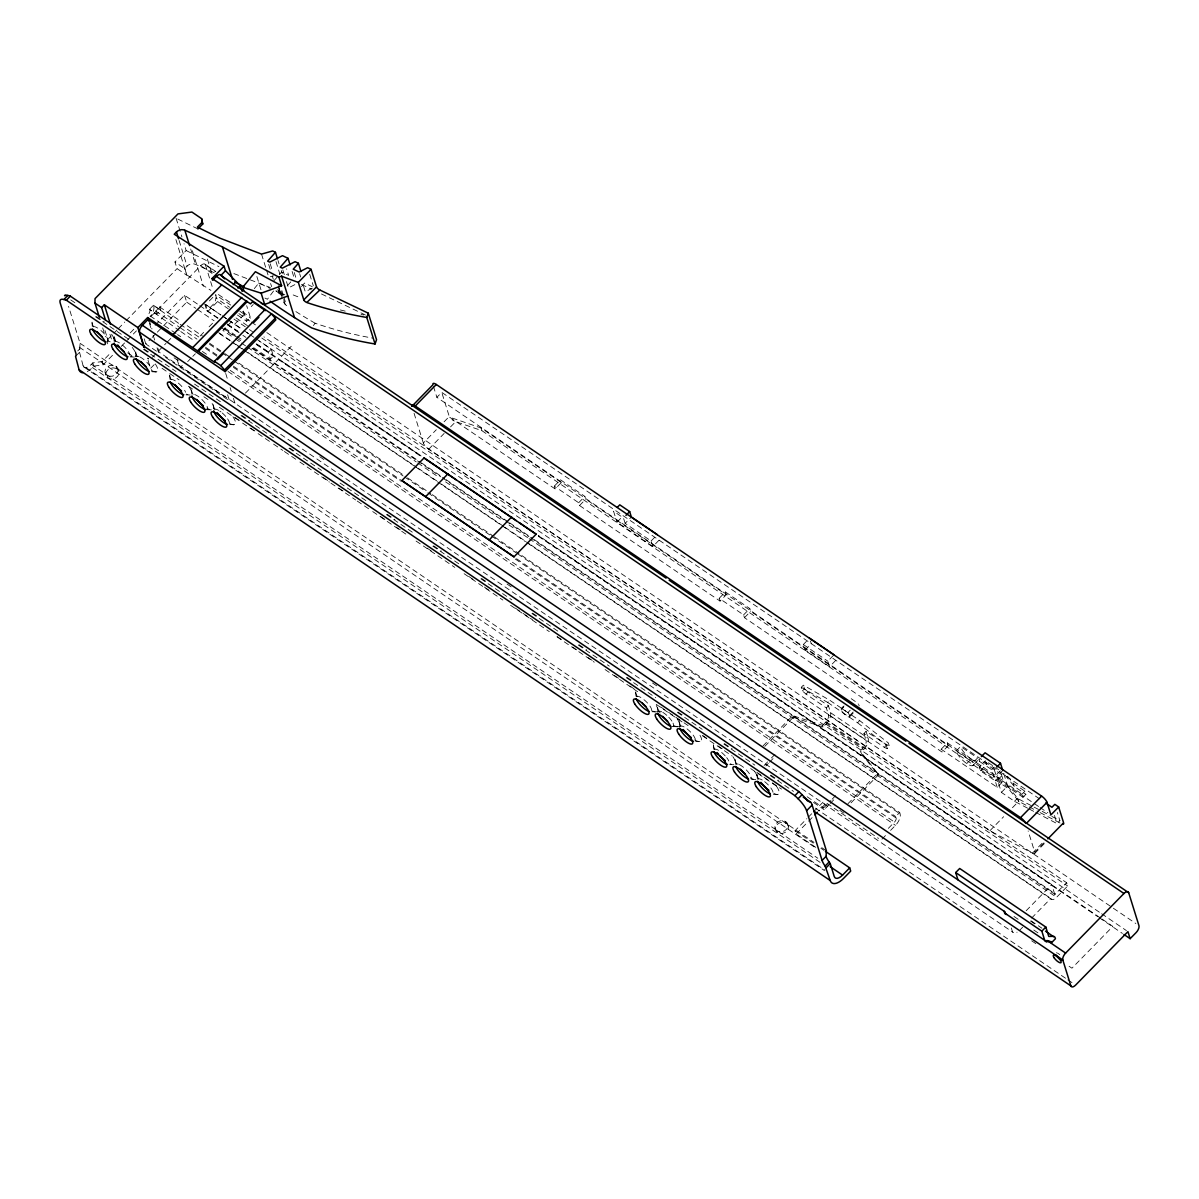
<?xml version="1.0" encoding="UTF-8"?>
<svg xmlns="http://www.w3.org/2000/svg" width="1199" height="1199" viewBox="0 0 1199 1199"><rect width="100%" height="100%" fill="white"/><g stroke="black" fill="none" stroke-linecap="round" stroke-linejoin="round"><path stroke-width="0.75" stroke-dasharray="5 3.75" d="M107.655 343.858L107.76 339.422L105.002 330.549M75.537 356.358L79.539 352.281A16.681 5.186 44.4 0 0 79.748 348.879L80.063 343.289L68.553 306.359M273.552 291.012L267.407 299.27L264.949 298.056M313.389 325.558L315.127 323.22A380.683 313.344 -17.3 0 0 373.444 338.238M254.278 288.644L258.879 282.994A386.932 318.499 -17.3 0 0 270.255 288.494M273.807 280.896L278.258 275.83M279.367 274.556L281.6 272.023L288.659 275.395L286.606 268.831M287.49 285.647L290.832 281.855M301.444 286.561L304.561 283.024L312.265 286.696M77.755 350.917L79.748 348.879M79.539 352.281L83.076 365.665L824.957 870.159M175.908 239.59L186.759 275.245L177.047 268.636L174.964 261.967L186.145 250.546L184.032 243.742M107.76 339.422L116.917 330.07M118.221 328.736L124.756 322.051M126.06 320.718L177.047 268.636M184.826 268.186L186.759 275.245M214.246 272.698L195.482 264.365A6.669 5.485 -17.3 0 0 187.089 266.103L184.676 268.561L174.964 261.967M83.076 365.665A10.012 4.751 -55.8 0 0 91.409 364.301L92.773 362.907L102.23 361.513L111.162 352.386M87.302 371.54A16.007 7.614 -55.8 0 0 92.428 367.553L93.792 366.16L103.234 364.766L113.455 354.334M149.455 309.342L153.442 305.265L160.726 310.211L156.739 314.288L149.455 309.342L179.236 330.519M130.301 332.842L135.397 327.627M121.099 346.526L136.416 330.879M156.739 314.288L155.735 311.066L159.722 306.989L181.094 321.527M151.449 315.996L200.713 265.683A5.665 2.698 -55.8 0 1 205.434 264.904L215.43 271.708M155.151 325.334L184.556 295.284L198.27 304.606M156.44 351.187L145.783 343.933L150.894 338.718M152.168 337.414L156.005 333.487M157.294 332.183L162.405 326.952M163.678 325.648L186.699 302.148L184.556 295.284M152.348 357.287L165.987 343.364M167.275 342.045L171.142 338.088M209.375 300.919L213.032 297.172M154.221 364.631L150.549 368.393L147.237 357.737M217.723 318.245L206.887 310.871L212.867 304.741A5.665 2.698 -55.8 0 0 215.685 297.817L229.623 307.304M230.733 305.071L215.475 294.684L217.604 301.534L207.847 311.5L205.718 304.651L220.961 315.022L205.658 304.486M200.143 335.975L203.98 332.048M209.091 326.832L212.927 322.906M187.658 361.618L191.51 357.707M192.784 356.388L195.347 353.78M231.512 321.602L222.879 330.414L233.715 337.773M251.25 306.554L253.244 304.531M234.659 324.21L244.431 314.243M271.244 349.209L273.387 356.073L270.434 359.086L268.291 352.221L271.244 349.209L259.059 340.921M245.435 393.107L278.678 359.145L421.059 455.98M281.63 356.133L291.387 346.166M1038.544 806.477L436.871 397.334L441.742 392.358L1039.548 798.864M1034.887 852.984A6.01 1.873 44.4 0 1 1032.444 853.133L989.834 830.802L428.702 449.235A6.01 1.873 44.4 0 1 423.322 443.001L436.301 429.752M444.08 421.808L449.265 416.503L441.742 392.358M428.702 449.235L444.14 433.453M450.569 426.889L455.725 421.628L481.848 430.651L1008.644 788.882L1018.895 801.472L1038.454 811.723M554.283 486.165L560.488 479.81L584.872 496.401L585.741 499.189L726.279 594.749L720.059 601.089L579.537 505.528L578.667 502.741L554.283 486.165L555.137 488.937L561.357 482.598L560.488 479.81M578.667 502.741L584.872 496.401M579.537 505.528L585.741 499.189M659.03 540.209L652.826 546.564L616.975 522.179L623.18 515.84M652.826 546.564L651.087 540.989L625.144 523.349L631.348 517.009M651.087 540.989L657.292 534.649M719.19 598.301L725.41 591.961L749.795 608.552L750.664 611.34L948.244 745.688L942.039 752.043L744.459 617.68L743.59 614.892L719.19 598.301L720.059 601.089M743.59 614.892L749.795 608.552M744.459 617.68L750.664 611.34M835.748 660.379L829.543 666.719L805.069 650.083L803.33 644.522L809.55 638.168M805.069 650.083L811.288 643.743L810.419 640.955M851.035 802.82L878.178 775.109L860.717 752.672L860.178 750.949L863.07 748.011A6.175 2.938 -55.8 0 0 866.128 740.472L828.509 714.889L826.336 707.92L806.013 694.101L802.386 690.939L801.262 687.312L803.375 685.169L829.783 700.261L859.668 720.584L888.324 742.93L889.448 746.542L887.335 748.701L884.292 747.337L863.954 733.503L866.068 731.36L889.448 746.542M829.543 666.719L827.805 661.159L834.009 654.804M802.386 690.939L804.499 688.781L803.375 685.169M806.013 694.101L808.111 691.958L828.449 705.776L830.607 712.731L868.226 738.314A9.337 4.436 -55.8 0 1 863.595 749.72L860.717 752.672M762.969 745.973L792.689 715.623L822.559 725.365L823.099 727.089L825.976 724.151A9.337 4.436 -55.8 0 0 830.607 712.731M764.797 746.378L793.228 717.347L792.689 715.623M764.123 765.442L770.223 759.222M771.452 757.963L775.109 754.231M801.262 687.312L827.67 702.419L829.783 700.261M765.876 765.921L768.319 763.418M769.548 762.174L773.205 758.442M826.336 707.92L828.449 705.776M822.559 725.365L825.452 722.427A6.175 2.938 -55.8 0 0 828.509 714.889M841.173 708.699L843.556 706.271M841.653 708.414L847.843 712.626A5.83 1.813 44.4 0 1 849.102 716.972A5.83 1.813 44.4 0 1 843.152 712.925A5.83 1.813 44.4 0 1 841.653 708.414L844.036 705.986M841.173 709.793L843.556 707.365M847.843 712.626L850.226 710.183M849.671 715.578L853.253 711.921M849.656 716.702L853.238 713.045M827.67 702.419L857.555 722.742L859.668 720.584M815.815 847.378L796.091 833.979L795.072 830.712L806.867 818.662M808.186 817.328L812.113 813.312M813.417 811.978L823.908 801.262L824.927 804.514L818.617 810.959M796.091 833.979L807.347 822.469M808.606 821.195L812.352 817.358M829.004 804.679L824.118 809.67L823.578 807.946L830.952 800.422M832.166 799.193L835.778 795.492M887.335 748.701L886.211 745.074L888.324 742.93M884.292 747.337L886.391 745.178M830.218 803.435L835.104 798.459M847.918 803.75L877.638 773.385L860.178 750.949M941.17 749.225L947.375 742.885L1003.428 780.999L997.208 787.338L941.17 749.225L942.039 752.043M956.158 751.009L960.594 746.482L977.545 758.008L973.108 762.534A11.675 3.627 44.4 0 1 966.739 763.538A11.675 3.627 44.4 0 1 956.158 751.009L973.108 762.534M888.339 828.359L894.484 822.094A3.342 1.589 -55.8 0 0 896.133 818.018L895.683 816.564L899.685 812.487L520.546 554.672M881.984 839.15L885.671 835.388M890.587 830.367L895.503 825.347A9.337 4.436 -55.8 0 0 900.134 813.941L899.685 812.487M966.739 763.538L971.175 759.012A11.675 3.627 44.4 0 0 977.545 758.008M972.929 765.532L977.365 760.99M1000.251 770.792L994.031 777.132L991.723 769.683L979.583 761.44L982.071 758.892M997.208 787.338L995.185 780.849L980.407 770.792L979.253 767.09L985.458 760.736M980.407 770.792L986.612 764.437L985.848 761.979M991.723 769.683L994.196 767.15M1007.52 776.233L1013.215 783.247L1024.905 791.19L1025.879 794.337L1023.002 797.29L1022.013 794.143L996.534 776.817L1002.739 770.462M995.185 780.849L1001.405 774.494L978.864 759.132L979.583 761.44M1027.588 808.171L1014.504 801.307L1001.39 792.389L997.523 779.964L1003.938 773.76M1001.39 792.389L1007.595 786.049L1018.026 798.699L1032.519 806.298M1014.504 801.307L1017.561 798.189M1022.013 794.143L1024.905 791.19M989.834 830.802L1003.653 816.699M1012.451 807.706L1018.73 801.292M1035.756 812.457L1057.023 823.593L1059.901 820.656L1057.368 812.502M1032.444 853.133L1042.935 842.432M1043.939 842.852L1034.767 852.234L1028.142 830.937M1034.677 853.463L1045.168 842.762M1026.164 910.73L1051.733 884.607L538.216 535.413M1020.079 929.854L1022.642 927.232M1031.605 918.074L1050.804 898.471A6.999 3.327 -55.8 0 0 1056.574 897.332L1067.665 886.001L1066.66 882.749L263.9 336.874M530.393 537.662L1054.82 894.349L1066.66 882.749M237.447 315.037L246.619 321.257L250.561 318.17L246.664 305.67M294.834 284.658L288.434 287.895L286.381 281.315M312.384 288.165L305.265 291.762L302.718 283.534M270.33 276.744L273.507 275.86M130.151 356.897L134.363 357.077M151.988 371.75L156.215 371.93M185.965 394.861L190.191 395.026M206.408 409.653L212.043 409.878M229.653 424.566L233.88 424.731M651.956 711.726L656.183 711.906A14.838 4.616 44.4 0 0 656.273 705.522M672.399 726.534L678.034 726.759M695.645 741.432L699.871 741.611M729.636 764.542L733.848 764.722M751.473 779.395L755.7 779.575M773.31 794.248L777.537 794.427M793.228 717.347L823.099 727.089M561.357 482.598L481.024 427.968L449.52 417.117A6.01 1.873 44.4 0 1 449.265 416.503M233.865 273.582L270.434 287.565M301.489 284.418L311.47 289.184M321.452 293.965L366.354 315.457A380.683 313.344 -17.3 0 1 361.019 314.483M177.767 219.042L197.925 228.934M186.145 250.546L218.907 266.613M1034.138 807.152L1040.582 810.524M1042.186 811.363L1050.234 815.59M1051.853 816.429L1059.901 820.656M1040.088 812.577L1061.28 823.683M1029.222 809.025L1034.123 811.603M186.954 275.036L210.919 290.383M988.411 762.744L998.767 769.788M1005.077 775.168L1014.204 786.394L1025.879 794.337M803.33 644.522L827.805 661.159M1040.088 807.526L1047.821 812.787M979.253 767.09L994.031 777.132M997.523 779.964L1023.002 797.29M555.137 488.937L449.52 417.117L451.993 419.665A6.295 2.668 30.1 0 0 454.241 421.014M851.2 698.672L857.375 702.884A5.83 1.813 44.4 0 1 858.349 704.158M204.954 264.14L215.79 271.514M200.713 265.683L213.092 274.106M218.398 294.534L232.321 303.991M239.905 311.29L244.476 314.408M238.916 313.628L249.767 321.002M251.31 322.051L255.957 325.214M266.807 332.588L1135.843 923.53M217.604 301.534L228.29 308.802M236.053 317.93L249.977 327.402M233.97 319.084L247.893 328.556M249.437 329.605L252.539 331.703M261.817 338.028L1067.665 886.001M825.452 722.427L863.07 748.011M825.976 724.151L863.595 749.72M222.459 315.907L227.031 319.009M228.559 320.058L242.243 329.35M248.298 333.472L243.757 330.384L248.388 333.667M249.812 334.506L254.353 337.593M255.882 338.628L1100.097 912.694M1101.641 913.743L1126.401 930.589M222.474 316.056L227.046 319.159M228.574 320.193L242.288 329.53M227.33 324L238.151 331.359M256.706 343.978L420.669 455.47M199.783 305.64L218.053 318.065M227.196 324.27L237.852 331.524M256.121 343.948L268.291 352.221M538.681 535.953L1100.472 917.984M1102.031 919.034L1112.852 926.392L1071.936 968.192L1067.305 965.03M227.66 324.974L241.374 334.311M242.902 335.345L245.945 337.414M256.451 344.578L420.654 456.234M538.381 536.283L1097.61 916.561M1099.153 917.61L1122.399 933.407M186.699 302.148L195.827 308.353M197.355 309.387L214.096 320.777M224.753 328.016L235.409 335.27M236.937 336.305L243.022 340.441M253.678 347.695L270.434 359.086M224.962 329.26L238.886 338.732M252.809 348.19L419.86 461.795M421.404 462.844L444.604 478.626M446.148 479.675L508.016 521.745M509.56 522.794L532.761 538.576M534.319 539.625L1055.57 894.079M221.036 327.297L235.049 336.904M236.503 337.818L241.224 341.101M251.97 348.339L416.008 459.951M417.477 460.881L440.752 476.782M442.221 477.697L504.179 519.916M505.723 520.966L528.924 536.732M235.259 338.837L239.905 341.985M241.449 343.034L246.08 346.196M247.638 347.245L416.233 461.885M417.777 462.949L439.433 477.667M445.623 481.878L502.846 520.786M509.035 524.997L527.59 537.617M529.134 538.666L1056.574 897.332M218.653 332.603L234.12 343.124M235.663 344.173L240.31 347.335M241.853 348.384L246.499 351.532M248.043 352.581L416.638 467.235M418.181 468.284L439.838 483.002M441.382 484.066L503.25 526.136M504.794 527.185L529.553 544.016M531.097 545.065L1050.804 898.471M219.282 333.442L230.118 340.801M231.662 341.865L236.293 345.012M237.852 346.061L242.483 349.224M244.026 350.273L414.18 465.976M415.723 467.025L435.837 480.694M437.38 481.743L500.792 524.877M502.336 525.926L525.537 541.693M527.08 542.757L1051.433 899.31M187.194 325.678L202.466 336.05M209.51 343.169L223.434 352.641M224.992 353.69L229.623 356.852M238.916 363.162L406.041 476.812M407.585 477.861L430.801 493.643M432.344 494.692L492.699 535.728M494.243 536.792L519.002 553.623M153.442 305.265L178.591 323.28M180.135 324.329L198.719 336.979M209.555 344.338L220.391 351.712M221.935 352.761L226.581 355.923M228.14 356.972L232.771 360.135M234.33 361.184L403.104 475.958M404.648 477.007L426.319 491.755M427.878 492.804L489.806 534.919M491.365 535.968L516.14 552.814M517.683 553.863L900.134 813.941M155.735 311.066L178.621 326.638M180.15 327.672L196.951 339.092M205.524 347.245L217.903 355.668M233.37 366.19L400.496 479.84M516.559 558.749L895.683 816.564M180.779 331.568L194.718 341.056M205.554 348.414L219.492 357.901M233.43 367.374L400.661 481.084M515.24 559.004L896.133 818.018M176.028 333.547L148.166 314.588A3.342 1.589 -55.8 0 0 149.815 310.511M177.587 334.596L180.674 336.694M202.361 351.442L208.551 355.653M230.223 370.386L894.484 822.094M228.05 371.48L895.503 825.347M1031.11 920.862L1041.901 928.191M1030.526 921.042L1036.685 925.238M1014.009 916.471L1020.169 920.667M1033.808 930.034L1039.968 934.231M319.788 456.729L325.978 460.941M507.057 584.063L513.247 588.274M652.526 682.995L658.716 687.207M839.795 810.329L845.984 814.541M1031.71 940.825L1037.899 945.037M174.095 357.797L180.18 361.933M826.935 803.33L878.522 838.401M179.385 365.47L1013.08 932.387M165.567 357.392L229.519 400.871L227.375 394.021L224.723 396.734L159.197 352.176L158.073 348.594M807.122 796.765L823.578 807.946M813.507 802.446L824.118 809.67M96.43 316.536L104.163 321.797M144.375 349.149L150.564 353.345M241.823 415.409L249.557 420.654M289.768 448.006L295.958 452.218M387.202 514.266L394.936 519.527M433.603 545.815L441.337 551.075M481.548 578.428L487.738 582.624M532.596 613.124L538.786 617.335M578.997 644.687L586.731 649.948M626.942 677.285L633.132 681.497M677.99 711.996L684.164 716.208M724.391 743.545L732.124 748.805M770.777 775.094L778.511 780.354M70.711 299.9L76.901 304.111M95.485 316.731L129.522 339.887M143.46 349.359L175.968 371.465M194.538 384.1L222.4 403.044M240.969 415.663L273.477 437.77M288.944 448.291L321.452 470.398M340.021 483.032L367.883 501.976M386.453 514.596L414.314 533.54M432.884 546.174L460.746 565.119M480.874 578.802L511.823 599.86M531.951 613.528L559.813 632.487M578.383 645.107L609.332 666.164M626.358 677.735L655.763 697.728M677.435 712.476L702.209 729.307M723.866 744.039L754.83 765.097M770.298 775.618L793.513 791.4M815.365 808.126L1066.316 978.774M1067.859 979.838L1072.505 982.985M148.601 358.726L147.627 358.066A5.665 2.698 -55.8 0 0 148.466 359.041M235.259 417.642L241.449 421.853M250.726 428.178L256.916 432.374M323.46 477.622L329.65 481.833M338.927 488.158L345.117 492.354M380.712 516.559L386.902 520.771M396.18 527.08L402.369 531.292M427.129 548.138L433.319 552.334M468.914 576.539L475.104 580.751M484.396 587.06L490.586 591.272M515.345 608.118L521.535 612.314M523.079 613.378L532.356 619.688M557.115 636.519L563.305 640.731M572.597 647.04L578.787 651.252M588.065 657.562L594.254 661.773M614.383 675.457L620.572 679.668M629.85 685.978L636.04 690.189M660.799 707.02L666.989 711.232M668.532 712.281L682.471 721.753M684.015 722.802L688.661 725.965M702.584 735.437L708.774 739.648M718.051 745.958L724.241 750.169M756.749 772.261L770.672 781.733M772.216 782.782L781.508 789.107M162.045 368.303L168.235 372.514M169.793 373.563L179.086 379.888M188.378 386.213L194.583 390.424M203.875 396.749L210.065 400.961M219.357 407.285L225.562 411.497M227.106 412.546L241.044 422.033M242.603 423.082L256.541 432.554M258.085 433.618L272.023 443.09M273.582 444.14L282.874 450.464M284.418 451.513L298.371 461.001M299.915 462.05L329.35 482.073M330.894 483.122L355.683 499.983M357.227 501.032L371.165 510.504M372.724 511.568L408.349 535.788M416.098 541.064L454.826 567.397M464.118 573.707L502.846 600.055M510.594 605.315L549.322 631.648M557.055 636.909L594.239 662.193M605.09 669.567L637.613 691.688M656.198 704.338L684.089 723.297M702.674 735.931L732.109 755.955M750.694 768.589L778.586 787.548M127.708 352.866L133.793 357.002M80.063 343.289L813.986 842.372M821.735 847.633L826.381 850.795M795.072 830.712L813.282 843.092M820.865 848.248L823.893 850.316M79.224 347.155L814.706 847.288M91.409 364.301L817.808 858.244M92.428 367.553L820.371 862.561M83.915 367.014L824.253 870.444M857.555 722.742L886.211 745.074M276.01 290.757L280.791 294.894M776.982 830.787L776.278 830.218A6.669 5.485 -17.3 0 1 780.084 820.925A6.669 5.485 -17.3 0 1 787.743 827.145A6.669 5.485 -17.3 0 1 776.982 830.787L777.477 832.406M242.528 311.53L250.561 318.17M804.499 688.781L808.111 691.958M283.848 296.992L286.486 305.49A9.922 9.187 28.7 0 1 285.197 304.471L282.754 301.024M1054.76 894.289L1051.733 884.607M279.052 288.419L281.93 297.247M278.423 286.471L281.48 296.033L278.303 285.602M1054.476 815.44L1057.023 823.593M1013.215 783.247L1014.204 786.394M1018.026 798.699L1018.895 801.472M1003.728 773.61L1008.644 788.882M1001.405 774.494L1003.428 780.999M994.301 769.623L996.534 776.817M1011.312 927.981L1012.286 931.128A9.337 4.436 -55.8 0 0 1017.082 932.178M947.375 742.885L948.244 745.688M866.068 731.36L868.226 738.314M877.638 773.385L878.178 775.109M863.954 733.503L866.128 740.472M725.41 591.961L726.279 594.749M787.848 824.522L788.357 826.156A6.669 5.485 -17.3 0 1 779.845 833.365A6.669 5.485 -17.3 0 1 777.551 824.133A6.669 5.485 -17.3 0 1 788.357 826.156M785.84 821.72L786.349 823.353M774.974 827.984L775.483 829.603M625.144 523.349L623.45 517.923L613.543 511.179L616.975 522.179M481.024 427.968L481.848 430.651M433.438 386.348L436.871 397.334M414.06 413.28L423.322 443.001M309.717 274.286L313.299 285.797M299.645 273.672L300.664 276.969M294.25 272.488L296.303 279.067M292.121 271.469L294.175 278.048M282.799 269.82L284.343 274.751M278.018 260.513L279.037 263.81M281.255 270.479L282.29 273.762M275.995 261.622L279.862 274.061M283.324 295.299L281.735 290.203A8.258 6.789 -17.3 0 1 280.551 289.558L283.129 297.847M283.653 299.51L285.197 304.471M279.112 289.409L281.795 298.011M278.588 290.083L279.697 293.65M270.225 263.795L272.278 270.375M277.793 289.499L278.887 293.006M268.681 264.454L270.225 269.385M272.263 275.965L273.297 279.247M261.532 254.098L265.968 268.306M266.523 270.09L268.186 275.425M270.569 283.534L271.678 286.651M256.871 276.549L261.097 290.113M243.427 311.036L246.619 321.257M207.352 259.044L212.328 275.021M205.434 264.904L212.987 289.154M192.365 250.741L203.425 286.231M190.686 249.002L195.482 264.365M204.684 303.827L206.887 310.871M225.697 373.414L227.345 378.749M230.118 387.652L231.227 391.204M233.445 398.323L235.109 403.658M176.088 218.218L181.918 236.937M179.116 240.489L187.089 266.103M177.122 359.49L178.591 364.211A9.337 4.436 -55.8 0 0 182.428 365.695M159.722 306.989L160.726 310.211M149.171 319.983L151.958 328.931M149.305 322.876L150.969 328.211M153.172 335.3L154.836 340.621M157.039 347.725L158.703 353.046M144.18 338.792L145.783 343.933M114.295 336.739L115.943 342.06M109.903 334.206L112.121 341.295M117.982 369.022A6.669 5.485 -17.3 0 1 109.469 376.216A6.669 5.485 -17.3 0 1 107.176 366.984A6.669 5.485 -17.3 0 1 117.982 369.022L118.836 371.735A6.669 5.485 -17.3 0 1 110.308 378.929A6.669 5.485 -17.3 0 1 108.03 369.697A6.669 5.485 -17.3 0 1 118.836 371.735M115.973 366.205L116.828 368.917M102.679 327.897L105.437 336.769M107.101 375.272L107.955 377.985M102.23 361.513L103.234 364.766M105.107 372.469L105.947 375.182M92.773 362.907L93.792 366.16M757.079 775.034L757.303 778.646M735.227 760.181L735.467 763.793M713.39 745.328L713.615 748.94M679.398 722.218L679.758 727.643M657.562 707.365L657.906 712.791M635.725 692.512L635.95 696.139M213.407 405.337L213.647 408.964M191.57 390.484L191.795 394.111M169.718 375.632L169.958 379.259M135.742 352.521L135.982 356.148M113.905 337.668L114.13 341.295M92.053 322.816L92.293 326.443M315.127 323.22A457.703 423.412 28.7 0 1 294.954 311.006M345.192 311.126A380.683 313.344 -17.3 0 1 339.976 309.867M297.832 296.752A380.683 313.344 -17.3 0 1 289.723 293.56M284.852 294.849A386.932 318.499 -17.3 0 1 276.04 291.102M858.724 704.757A5.83 1.813 44.4 0 1 859.203 705.836M93.012 326.728A10.506 3.267 44.4 0 1 99.682 329.47M100.911 330.459A10.506 3.267 44.4 0 1 107.85 341.49M110.248 341.835A14.838 4.616 44.4 0 1 107.281 340.426M93.627 326.832A14.838 4.616 44.4 0 1 92.908 320.658M111.597 334.221A14.838 4.616 44.4 0 1 113.875 341.535M170.678 379.543A10.506 3.267 44.4 0 1 183.912 389.135M184.616 390.274A10.506 3.267 44.4 0 1 185.545 392.283M136.296 356.762A10.506 3.267 44.4 0 1 138.874 356.553M139.878 356.957A10.506 3.267 44.4 0 1 148.586 364.241A10.506 3.267 44.4 0 1 151.539 371.21M194.688 394.516A10.506 3.267 44.4 0 1 204.4 402.205A10.506 3.267 44.4 0 1 206.977 409.503M155.285 363.926A14.838 4.616 44.4 0 1 150.969 370.131M137.3 356.538A14.838 4.616 44.4 0 1 136.042 350.842M114.849 341.58A10.506 3.267 44.4 0 1 123.362 345.852A10.506 3.267 44.4 0 1 129.912 355.159M132.1 356.688A14.838 4.616 44.4 0 1 130.676 356.103M115.464 341.685A14.838 4.616 44.4 0 1 113.92 336.709M132.22 347.395A14.838 4.616 44.4 0 1 135.172 356.852M699.961 735.227A14.838 4.616 44.4 0 1 694.626 739.828M680.972 726.234A14.838 4.616 44.4 0 1 679.413 721.258M657.921 712.116A10.506 3.267 44.4 0 1 661.683 711.801M662.792 712.386A10.506 3.267 44.4 0 1 667.633 716.103M668.802 717.272A10.506 3.267 44.4 0 1 672.459 722.008M673.014 723.072A10.506 3.267 44.4 0 1 672.969 726.384M677.105 718.771A14.838 4.616 44.4 0 1 672.789 724.975M660.139 712.985A14.838 4.616 44.4 0 1 657.861 705.686M636.279 696.754A10.506 3.267 44.4 0 1 645.182 700.696A10.506 3.267 44.4 0 1 651.716 710.677M655.149 711.846A14.838 4.616 44.4 0 1 652.496 710.947M637.283 696.529A14.838 4.616 44.4 0 1 636.01 690.834M757.633 779.275A10.506 3.267 44.4 0 1 763.478 780.789M764.692 781.673A10.506 3.267 44.4 0 1 773.07 792.509M735.781 764.422A10.506 3.267 44.4 0 1 738.359 764.198M739.348 764.617A10.506 3.267 44.4 0 1 748.071 771.886A10.506 3.267 44.4 0 1 751.024 778.855M776.622 786.439A14.838 4.616 44.4 0 1 773.85 793.468M758.637 779.05A14.838 4.616 44.4 0 1 757.363 773.34M713.945 749.57A10.506 3.267 44.4 0 1 725.71 756.434M726.699 757.633A10.506 3.267 44.4 0 1 728.827 761.02M731.585 764.348A14.838 4.616 44.4 0 1 730.161 763.763M714.949 749.345A14.838 4.616 44.4 0 1 713.69 743.635M732.934 756.734A14.838 4.616 44.4 0 1 734.657 764.512M753.422 779.2A14.838 4.616 44.4 0 1 750.454 777.791M736.786 764.198A14.838 4.616 44.4 0 1 735.527 758.487M754.771 771.586A14.838 4.616 44.4 0 1 756.494 779.365M679.758 726.969A10.506 3.267 44.4 0 1 685.813 727.973M687.027 728.857A10.506 3.267 44.4 0 1 695.225 738.869M695.405 739.708A10.506 3.267 44.4 0 1 695.405 740.383M232.951 416.742A14.838 4.616 44.4 0 1 228.634 422.947M214.966 409.354A14.838 4.616 44.4 0 1 213.422 404.378M214.366 409.249A10.506 3.267 44.4 0 1 218.638 410.358M219.807 411.107A10.506 3.267 44.4 0 1 221.036 411.991M222.265 412.981A10.506 3.267 44.4 0 1 225.742 416.443M227.6 418.841A10.506 3.267 44.4 0 1 229.204 424.011M209.765 409.503A14.838 4.616 44.4 0 1 206.798 408.095M193.129 394.501A14.838 4.616 44.4 0 1 191.87 388.806M212.118 403.493A14.838 4.616 44.4 0 1 213.392 409.204M187.913 394.651A14.838 4.616 44.4 0 1 186.504 394.066M171.292 379.648A14.838 4.616 44.4 0 1 169.733 374.673M189.262 387.037A14.838 4.616 44.4 0 1 191.54 394.336M153.817 306.434A9.337 4.436 -55.8 0 1 150.13 316.791M1056.424 952.74A5.336 1.664 44.4 0 1 1057.368 953.07M1057.938 953.37A5.336 1.664 44.4 0 1 1059.781 954.704M971.175 759.012A11.675 3.627 44.4 0 1 960.594 746.482"/><path stroke-width="1.5" d="M99.367 317.24L94.946 303.047L95.051 298.611L177.977 213.902L191.915 212.058L201.627 218.653L202.751 224.018L197.925 228.934M270.075 301.189A465.812 430.921 28.7 0 0 294.534 317.6A464.957 430.126 28.7 0 0 311.65 327.897A386.932 318.499 -17.3 0 0 375.047 343.993L366.774 317.45L368.288 313.194L319.833 290.008A3.357 1.259 36.6 0 1 316.506 286.876M375.047 343.993L376.546 339.722L368.288 313.194M242.738 287.28L255.372 271.723L281.615 285.767L261.157 293.185L242.738 287.28L243.742 290.488M201.627 218.653L202.181 222.205L197.37 227.121L219.747 238.106L261.532 254.098L272.668 250.966L275.455 252.3L267.662 261.172L269.715 262.146L282.499 255.672L288.03 258.31L290.083 264.889M288.03 258.31L280.236 267.182L282.29 268.171L295.089 261.697L298.416 263.285L300.979 271.514M298.416 263.285L293.23 269.205L299.121 272.023L307.663 267.707L311.081 269.34L316.521 286.876L303.782 299.885L298.341 282.35A386.932 318.499 -17.3 0 1 281.615 276.16L278.917 277.134L222.4 246.904L184.841 230.223A6.669 5.485 -17.3 0 0 176.463 231.962L174.245 234.225L224.078 266.223L225.487 270.719L240.534 286.006L242.198 291.372M82.701 372.769A16.007 7.614 -55.8 0 1 79.074 369.742L75.537 356.358A16.681 5.186 44.4 0 0 75.762 352.956L60.265 303.227A16.681 5.186 44.4 0 1 63.892 299.51L67.893 295.434L70.336 296.138L798.879 791.565L802.071 794.682A16.681 5.186 44.4 0 1 807.452 800.872A20.353 2.608 30.2 0 0 809.655 801.876M63.892 299.51L66.335 300.215L70.336 296.138M105.482 320.013L101.615 307.588L104.343 304.801L137.84 327.582L143.91 347.096M137.84 327.582L147.642 317.555L214.756 362.368L214.426 361.274L265.099 309.507L265.444 310.601L252.494 301.788L250.501 303.827L212.058 278.513L224.078 266.223M144.405 347.71L139.564 332.198A5.665 2.698 -55.8 0 1 142.381 325.274L148.856 318.649M224.678 278.812L221.051 275.26L225.487 270.719M172.881 334.716L221.575 284.987M233.22 284.643L235.753 282.05M193.084 347.2L241.763 297.457M197.925 350.483L246.604 300.754M198.524 351.322L247.219 301.593M217.364 359.7L223.853 353.076M253.738 322.546L258.939 317.24M298.341 282.35L311.081 269.34M214.426 361.274L220.766 365.59L271.439 313.823L275.23 318.215L275.815 319.878L225.142 371.645L149.171 319.983M225.142 371.645L224.558 369.981L275.23 318.215M303.767 299.855A3.357 1.439 29.7 0 0 305.61 301.863A3.507 1.514 29.7 0 0 306.779 302.493L319.833 290.008M411.886 406.296L432.959 384.774A6.01 1.873 44.4 0 1 436.316 384.489L1041.616 796.106A6.01 1.873 44.4 0 1 1046.997 802.326L1050.909 814.9L1058.672 806.972L1054.82 804.349L1051.943 807.287L1045.753 803.075M411.782 405.817A6.01 1.873 44.4 0 1 415.244 406.011L436.316 384.489M401.86 480.604L424.041 457.943L536.163 534.199L513.996 556.846L401.86 480.604L513.996 556.846M425.9 496.371L448.081 473.71M489.492 539.61L511.673 516.949M617.275 507.387L619.763 504.839L629.67 511.583L631.348 517.009L657.292 534.649M625.938 515.375L629.67 511.583M66.335 300.215L794.892 795.641L798.879 791.565M825.422 851.35L849.686 867.851L850.705 871.103L843.601 878.357A16.007 7.614 -55.8 0 1 830.248 880.546L825.122 866.083A16.681 5.186 44.4 0 1 822.079 860.447L806.597 810.719A16.681 5.186 44.4 0 0 798.084 798.759L802.071 794.682M806.597 810.719L812.143 805.054A16.681 5.186 44.4 0 0 811.004 802.446L803.27 797.185M814.855 814.795L817.358 812.233M822.079 860.447L826.066 856.371L826.381 850.795L812.143 805.054M825.122 866.083L829.109 862.006A16.681 5.186 44.4 0 1 826.066 856.371M826.231 867.656L830.233 863.58L829.109 862.006M830.233 863.58L834.249 876.469A10.012 4.751 -55.8 0 0 842.582 875.105L849.686 867.851M981.352 756.599L985.068 752.792L1000.506 763.283L1002.739 770.462M996.789 767.09L1000.506 763.283M957.941 879.796L955.678 872.557L959.68 868.481L1045.828 927.067L1048.645 936.119A1.664 0.794 -55.8 0 0 1049.08 936.434L1053.187 936.344A7.674 3.642 -55.8 0 1 1055.165 937.798L1055.45 938.697L1051.463 942.789L1048.376 940.69M415.244 406.011L1020.544 817.628L1041.616 796.106M1027.168 822.574L1046.997 802.326M1047.881 838.835L1063.603 822.784L1058.672 806.972M1051.463 942.789L1051.178 941.874A1.664 0.794 -55.8 0 0 1050.744 941.56L1046.637 941.65A7.674 3.642 -55.8 0 1 1044.659 940.196L1041.841 931.143L1045.828 927.067M1130.132 938.682L1127.944 931.638L1075.608 985.098A5.665 2.698 -55.8 0 1 1070.872 985.878L1062.824 960.009A5.665 2.698 -55.8 0 1 1065.626 953.085L1123.958 893.495A5.665 2.698 -55.8 0 1 1128.694 892.73L1138.945 925.643A5.665 2.698 -55.8 0 1 1136.127 932.567L1130.132 938.682L1123.943 934.471M237.912 288.06L240.534 286.006M261.307 303.377L264.649 304.441L287.82 296.048M234.629 281.885L244.191 286.996M809.55 638.168L834.009 654.804M221.156 275.59L666.074 578.143M669.177 580.256L905.889 741.222M908.992 743.32L1128.694 892.73M216.195 276.22L1123.958 893.495M424.041 457.943L456.294 479.885M459.367 481.968L516.199 520.621M519.272 522.704L536.163 534.199M1045.483 931.113L1053.621 936.749M955.678 872.557L1041.841 931.143M142.381 325.274L1005.212 912.004M1047.042 940.436L1065.626 953.085M1004.043 911.15L1004.612 912.964L1046.637 941.65M139.564 332.198L1062.824 960.009M94.946 303.047L101.615 307.588M814.001 811.198L1070.872 985.878M830.203 866.682L842.582 875.105M79.074 369.742L830.248 880.546M794.892 795.641L798.084 798.759M221.051 275.26L220.961 275.171A5.665 2.698 -55.8 0 0 216.419 276.37L212.598 280.281L212.058 278.513M220.766 365.59L224.558 369.981M275.455 252.3L277.509 258.879M281.615 276.16L294.534 317.6M278.917 277.134L281.615 285.767M261.157 293.185L264.649 304.441M222.4 246.904L232.501 279.322M202.181 222.205L202.751 224.018M184.841 230.223L189.622 245.585M176.463 231.962L178.591 238.796M147.642 317.555L148.751 321.107M104.343 304.801L110.428 324.315M366.774 317.45A386.932 318.499 -17.3 0 1 307.379 302.718M106.156 341.94A10.506 3.267 44.4 0 1 98.348 336.994A10.506 3.267 44.4 0 1 92.593 329.081M205.673 409.608A10.506 3.267 44.4 0 1 197.265 404.078A10.506 3.267 44.4 0 1 191.915 395.925M183.822 394.756A10.506 3.267 44.4 0 1 176.013 389.81A10.506 3.267 44.4 0 1 170.258 381.896M227.51 424.461A10.506 3.267 44.4 0 1 219.102 418.946A10.506 3.267 44.4 0 1 213.752 410.777M148.976 371.42A10.506 3.267 44.4 0 1 136.281 358.786M145.843 366.429A14.838 4.616 44.4 0 1 140.942 361.543M128.008 356.792A10.506 3.267 44.4 0 1 119.6 351.277A10.506 3.267 44.4 0 1 114.25 343.109M124.007 351.577A14.838 4.616 44.4 0 1 120.634 348.384M119.091 346.691A14.838 4.616 44.4 0 1 117.697 344.982M102.17 336.724A14.838 4.616 44.4 0 1 97.254 331.823M693.517 741.342A10.506 3.267 44.4 0 1 685.693 736.396A10.506 3.267 44.4 0 1 679.938 728.482M670.796 726.264A10.506 3.267 44.4 0 1 658.086 713.63M648.944 711.412A10.506 3.267 44.4 0 1 636.249 698.777M770.298 793.918A10.506 3.267 44.4 0 1 757.603 781.283M748.461 779.065A10.506 3.267 44.4 0 1 735.766 766.431M727.493 764.452A10.506 3.267 44.4 0 1 719.67 759.492A10.506 3.267 44.4 0 1 713.915 751.578M725.23 760.631A14.838 4.616 44.4 0 1 720.119 756.029M718.576 754.336A14.838 4.616 44.4 0 1 717.182 752.627M745.328 774.074A14.838 4.616 44.4 0 1 740.427 769.188M768.919 790.351A14.838 4.616 44.4 0 1 760.87 782.333M645.826 706.406A14.838 4.616 44.4 0 1 642.454 703.213M667.663 721.258A14.838 4.616 44.4 0 1 662.762 716.373M691.253 737.535A14.838 4.616 44.4 0 1 683.205 729.517M203.41 405.802A14.838 4.616 44.4 0 1 196.756 399.492M225.262 420.654A14.838 4.616 44.4 0 1 217.199 412.636M181.574 390.949A14.838 4.616 44.4 0 1 174.919 384.639M67.893 295.434A16.681 5.186 44.4 0 0 64.521 295.688A20.653 2.638 30.2 0 1 65.495 295.509M1061.49 960.204A5.336 1.664 44.4 0 1 1060.935 959.904M1060.336 959.53A5.336 1.664 44.4 0 1 1056.019 955.018M1006.59 914.417A7.674 3.642 -55.8 0 1 1004.612 912.964M1020.544 817.628A6.01 1.873 44.4 0 1 1025.715 823.308M1063.723 823.533A6.01 1.873 44.4 0 1 1063.018 824.208M91.304 334.566A10.506 3.267 44.4 0 0 104.808 344.548A10.506 3.267 44.4 0 0 96.609 331.868A10.506 3.267 44.4 0 0 91.304 334.566M190.821 402.235A10.506 3.267 44.4 0 0 204.31 412.216A10.506 3.267 44.4 0 0 196.111 399.537A10.506 3.267 44.4 0 0 190.821 402.235M168.969 387.382A10.506 3.267 44.4 0 0 182.473 397.364A10.506 3.267 44.4 0 0 174.275 384.684A10.506 3.267 44.4 0 0 168.969 387.382M134.992 364.271A10.506 3.267 44.4 0 0 148.481 374.253A10.506 3.267 44.4 0 0 140.298 361.588A10.506 3.267 44.4 0 0 134.992 364.271M212.658 417.087A10.506 3.267 44.4 0 0 226.146 427.069A10.506 3.267 44.4 0 0 217.963 414.389A10.506 3.267 44.4 0 0 212.658 417.087M113.156 349.419A10.506 3.267 44.4 0 0 126.644 359.4A10.506 3.267 44.4 0 0 118.446 346.721A10.506 3.267 44.4 0 0 113.156 349.419M656.812 719.115A10.506 3.267 44.4 0 0 670.301 729.097A10.506 3.267 44.4 0 0 662.118 716.417A10.506 3.267 44.4 0 0 656.812 719.115M634.975 704.263A10.506 3.267 44.4 0 0 648.464 714.244A10.506 3.267 44.4 0 0 640.266 701.565A10.506 3.267 44.4 0 0 634.975 704.263M756.329 786.769A10.506 3.267 44.4 0 0 769.818 796.765A10.506 3.267 44.4 0 0 761.62 784.086A10.506 3.267 44.4 0 0 756.329 786.769M734.477 771.916A10.506 3.267 44.4 0 0 747.966 781.913A10.506 3.267 44.4 0 0 739.783 769.233A10.506 3.267 44.4 0 0 734.477 771.916M712.641 757.064A10.506 3.267 44.4 0 0 726.129 767.06A10.506 3.267 44.4 0 0 717.931 754.381A10.506 3.267 44.4 0 0 712.641 757.064M678.664 733.968A10.506 3.267 44.4 0 0 692.153 743.95A10.506 3.267 44.4 0 0 683.955 731.27A10.506 3.267 44.4 0 0 678.664 733.968M1054.041 957.671A5.336 1.664 44.4 0 0 1060.89 962.737A5.336 1.664 44.4 0 0 1056.724 956.307A5.336 1.664 44.4 0 0 1054.041 957.671"/></g></svg>
